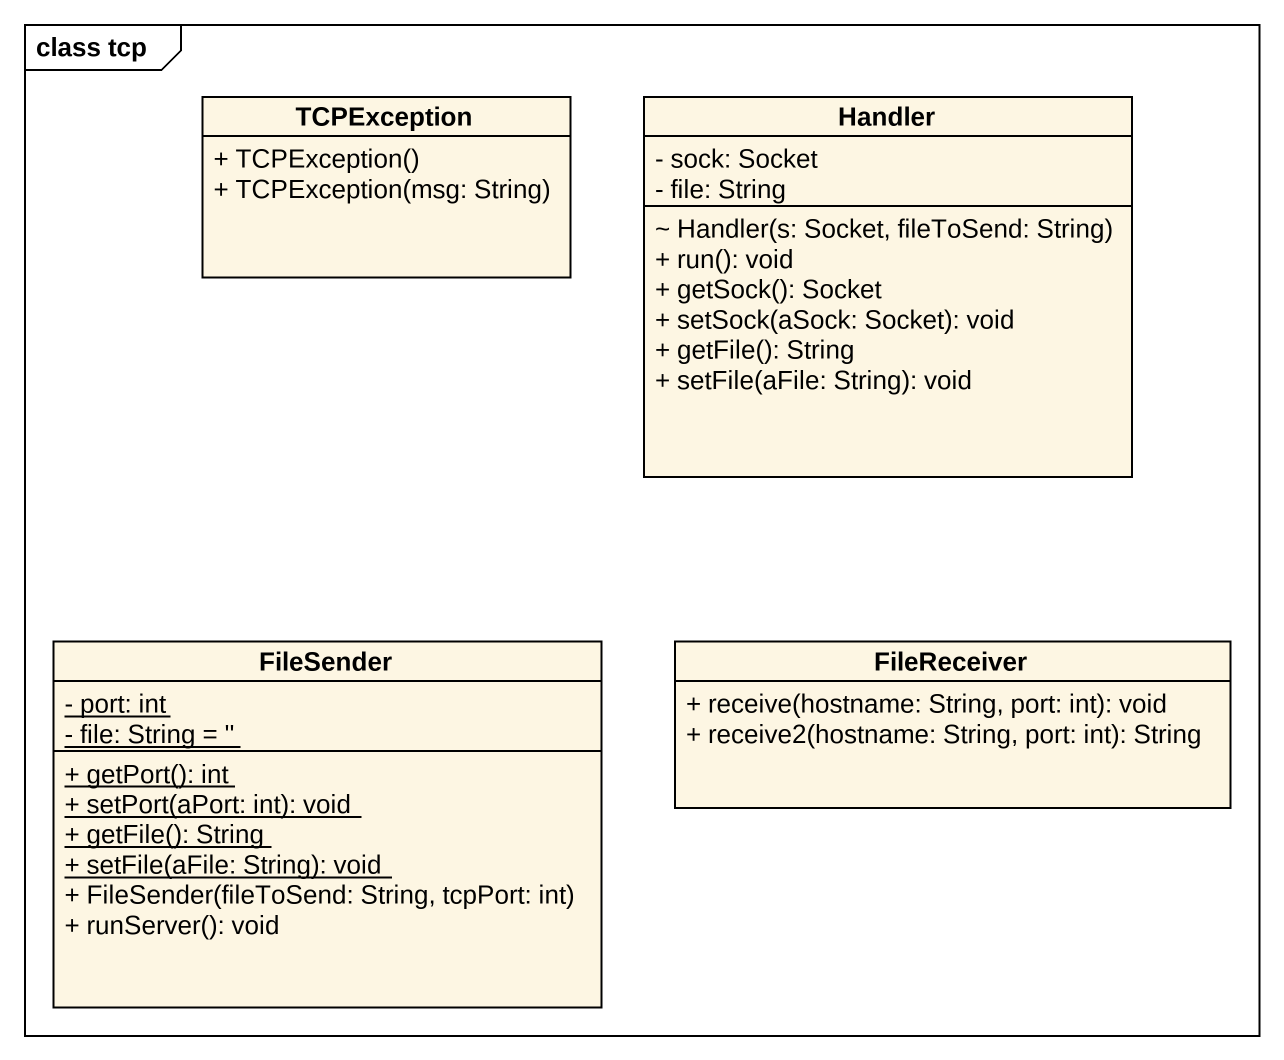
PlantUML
@startuml
mainframe class tcp
hide circle
hide empty members
skinparam classAttributeIconSize 0
class TCPException {
  + TCPException()
  + TCPException(msg: String)
}
class Handler {
  - sock: Socket
  - file: String
  ~ Handler(s: Socket, fileToSend: String)
  + run(): void
  + getSock(): Socket
  + setSock(aSock: Socket): void
  + getFile(): String
  + setFile(aFile: String): void
}
class FileSender {
  {static} - port: int
  {static} - file: String = ''
  {static} + getPort(): int
  {static} + setPort(aPort: int): void
  {static} + getFile(): String
  {static} + setFile(aFile: String): void
  + FileSender(fileToSend: String, tcpPort: int)
  + runServer(): void
}
class FileReceiver {
  + receive(hostname: String, port: int): void
  + receive2(hostname: String, port: int): String
}
@enduml
